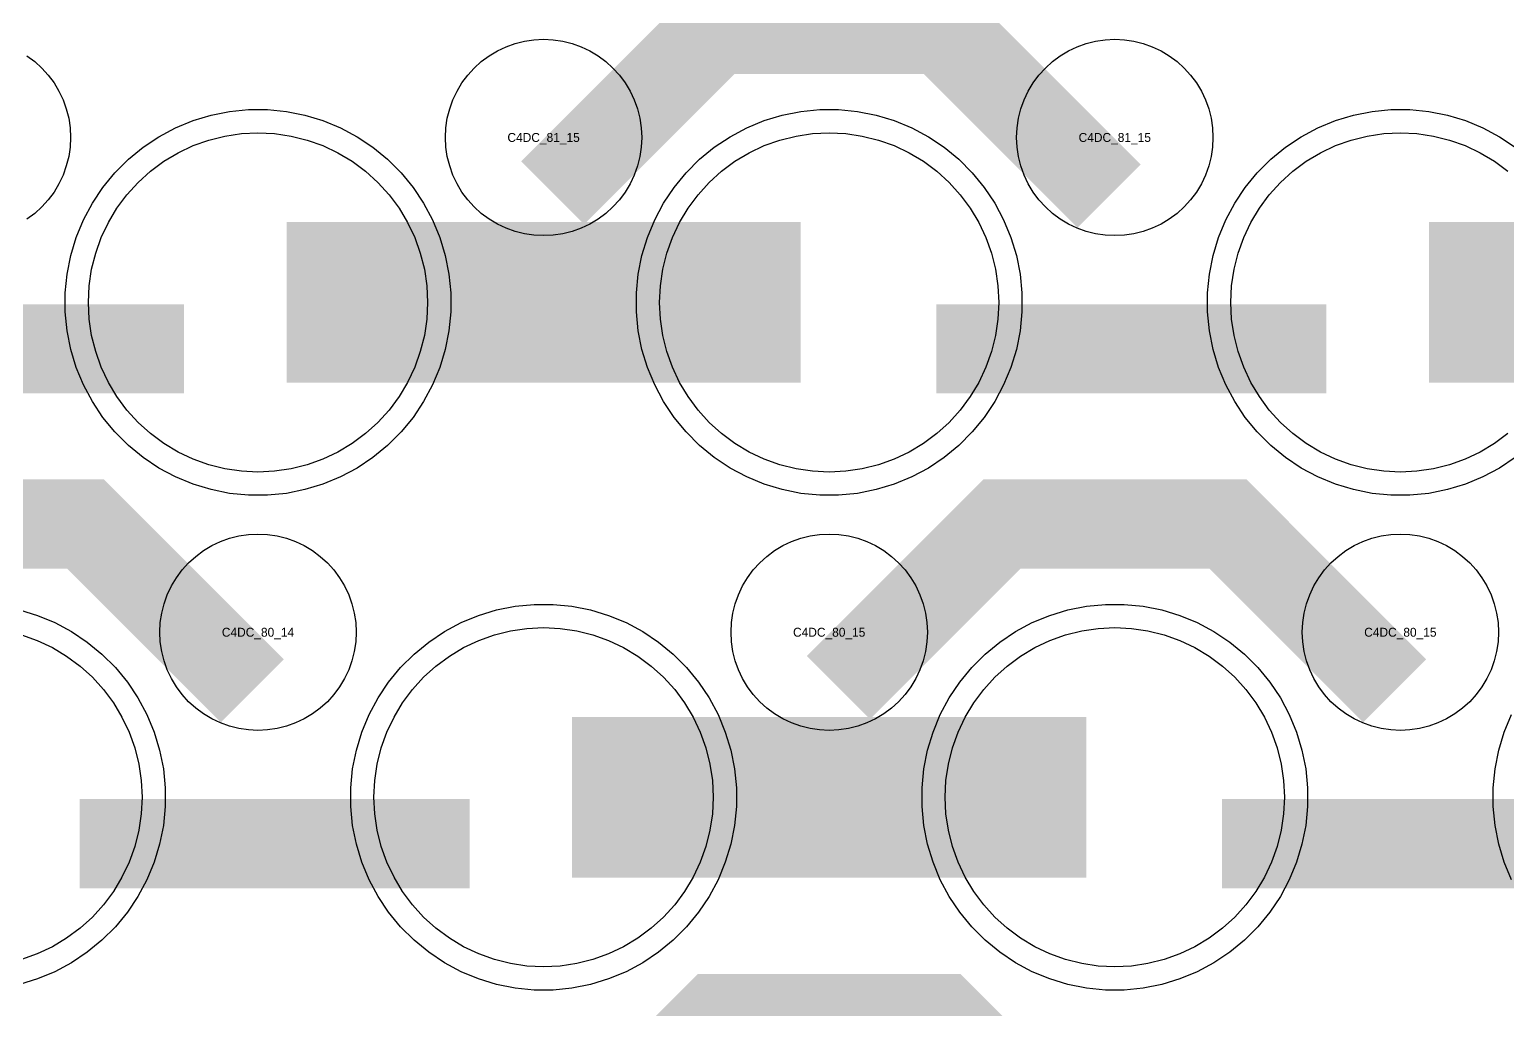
# Model space of a CAD drawing. Extents: x -11880 to 11880, y -14992 to 14992.
# Drawn here: x -7344 to -6930, y -3813.9 to -3539.5 of the extents above; entities that cross this region are included whole.
import ezdxf
from ezdxf.enums import TextEntityAlignment as Align

# ---------------------------------------------------------------- set-up
doc = ezdxf.new("R2010")
doc.units = 0
doc.header["$MEASUREMENT"] = 0
for name, color, linetype in [('GDS_775_DT_237', 138, 'CONTINUOUS'), ('RDL1_FS', 34, 'CONTINUOUS'), ('RDL_BS', 160, 'CONTINUOUS')]:
    doc.layers.add(name, color=color, linetype=linetype)

msp = doc.modelspace()

# ---------------------------------------------------------------- linework, layer by layer
at = {"layer": 'RDL1_FS'}
for points in [[(-7280, -3663.384), (-7284.657, -3663.155), (-7289.268, -3662.471), (-7293.791, -3661.339), (-7298.181, -3659.767), (-7302.395, -3657.775), (-7306.395, -3655.377), (-7310.14, -3652.599), (-7313.594, -3649.469), (-7316.724, -3646.015), (-7319.502, -3642.27), (-7321.9, -3638.27), (-7323.892, -3634.056), (-7325.464, -3629.666), (-7326.596, -3625.143), (-7327.28, -3620.532), (-7327.509, -3615.875), (-7327.28, -3611.218), (-7326.596, -3606.607), (-7325.464, -3602.084), (-7323.892, -3597.694), (-7321.9, -3593.48), (-7319.502, -3589.48), (-7316.724, -3585.735), (-7313.594, -3582.281), (-7310.14, -3579.151), (-7306.395, -3576.373), (-7302.395, -3573.975), (-7298.181, -3571.983), (-7293.791, -3570.411), (-7289.268, -3569.279), (-7284.657, -3568.595), (-7280, -3568.366), (-7275.343, -3568.595), (-7270.732, -3569.279), (-7266.209, -3570.411), (-7261.819, -3571.983), (-7257.605, -3573.975), (-7253.605, -3576.373), (-7249.86, -3579.151), (-7246.406, -3582.281), (-7243.276, -3585.735), (-7240.498, -3589.48), (-7238.1, -3593.48), (-7236.108, -3597.694), (-7234.536, -3602.084), (-7233.404, -3606.607), (-7232.72, -3611.218), (-7232.491, -3615.875), (-7232.72, -3620.532), (-7233.404, -3625.143), (-7234.536, -3629.666), (-7236.108, -3634.056), (-7238.1, -3638.27), (-7240.498, -3642.27), (-7243.276, -3646.015), (-7246.406, -3649.469), (-7249.86, -3652.599), (-7253.605, -3655.377), (-7257.605, -3657.775), (-7261.819, -3659.767), (-7266.209, -3661.339), (-7270.732, -3662.471), (-7275.343, -3663.155)], [(-7120, -3663.384), (-7124.657, -3663.155), (-7129.268, -3662.471), (-7133.791, -3661.339), (-7138.181, -3659.767), (-7142.395, -3657.775), (-7146.395, -3655.377), (-7150.14, -3652.599), (-7153.594, -3649.469), (-7156.724, -3646.015), (-7159.502, -3642.27), (-7161.9, -3638.27), (-7163.892, -3634.056), (-7165.464, -3629.666), (-7166.596, -3625.143), (-7167.28, -3620.532), (-7167.509, -3615.875), (-7167.28, -3611.218), (-7166.596, -3606.607), (-7165.464, -3602.084), (-7163.892, -3597.694), (-7161.9, -3593.48), (-7159.502, -3589.48), (-7156.724, -3585.735), (-7153.594, -3582.281), (-7150.14, -3579.151), (-7146.395, -3576.373), (-7142.395, -3573.975), (-7138.181, -3571.983), (-7133.791, -3570.411), (-7129.268, -3569.279), (-7124.657, -3568.595), (-7120, -3568.366), (-7115.343, -3568.595), (-7110.732, -3569.279), (-7106.209, -3570.411), (-7101.819, -3571.983), (-7097.605, -3573.975), (-7093.605, -3576.373), (-7089.86, -3579.151), (-7086.406, -3582.281), (-7083.276, -3585.735), (-7080.498, -3589.48), (-7078.1, -3593.48), (-7076.108, -3597.694), (-7074.536, -3602.084), (-7073.404, -3606.607), (-7072.72, -3611.218), (-7072.491, -3615.875), (-7072.72, -3620.532), (-7073.404, -3625.143), (-7074.536, -3629.666), (-7076.108, -3634.056), (-7078.1, -3638.27), (-7080.498, -3642.27), (-7083.276, -3646.015), (-7086.406, -3649.469), (-7089.86, -3652.599), (-7093.605, -3655.377), (-7097.605, -3657.775), (-7101.819, -3659.767), (-7106.209, -3661.339), (-7110.732, -3662.471), (-7115.343, -3663.155)]]:
    msp.add_lwpolyline(points, close=True, dxfattribs=at)
msp.add_lwpolyline([(-6929.86, -3652.599), (-6933.605, -3655.377), (-6937.605, -3657.775), (-6941.819, -3659.767), (-6946.209, -3661.339), (-6950.732, -3662.471), (-6955.343, -3663.155), (-6960, -3663.384), (-6964.657, -3663.155), (-6969.268, -3662.471), (-6973.791, -3661.339), (-6978.181, -3659.767), (-6982.395, -3657.775), (-6986.395, -3655.377), (-6990.14, -3652.599), (-6993.594, -3649.469), (-6996.724, -3646.015), (-6999.502, -3642.27), (-7001.9, -3638.27), (-7003.892, -3634.056), (-7005.464, -3629.666), (-7006.596, -3625.143), (-7007.28, -3620.532), (-7007.509, -3615.875), (-7007.28, -3611.218), (-7006.596, -3606.607), (-7005.464, -3602.084), (-7003.892, -3597.694), (-7001.9, -3593.48), (-6999.502, -3589.48), (-6996.724, -3585.735), (-6993.594, -3582.281), (-6990.14, -3579.151), (-6986.395, -3576.373), (-6982.395, -3573.975), (-6978.181, -3571.983), (-6973.791, -3570.411), (-6969.268, -3569.279), (-6964.657, -3568.595), (-6960, -3568.366), (-6955.343, -3568.595), (-6950.732, -3569.279), (-6946.209, -3570.411), (-6941.819, -3571.983), (-6937.605, -3573.975), (-6933.605, -3576.373), (-6929.86, -3579.151)], dxfattribs=at)
for points in [[(-7271.998, -3615.875, 45, 45, 0), (-7199.998, -3615.875, 45, 45, 0)], [(-7199.998, -3615.875, 45, 45, 0), (-7127.998, -3615.875, 45, 45, 0)], [(-6951.998, -3615.875, 45, 45, 0), (-6879.998, -3615.875, 45, 45, 0)]]:
    msp.add_lwpolyline(points, format="xyseb", dxfattribs=at)
at = {"layer": 'RDL1_FS', "color": 240, "true_color": 0xed1f24}
msp.add_lwpolyline([(-7346.209, -3708.976), (-7341.819, -3710.548), (-7337.605, -3712.54), (-7333.605, -3714.938), (-7329.86, -3717.716), (-7326.406, -3720.846), (-7323.276, -3724.3), (-7320.498, -3728.045), (-7318.1, -3732.045), (-7316.108, -3736.259), (-7314.536, -3740.649), (-7313.404, -3745.172), (-7312.72, -3749.783), (-7312.491, -3754.44), (-7312.72, -3759.097), (-7313.404, -3763.708), (-7314.536, -3768.231), (-7316.108, -3772.621), (-7318.1, -3776.835), (-7320.498, -3780.835), (-7323.276, -3784.58), (-7326.406, -3788.034), (-7329.86, -3791.164), (-7333.605, -3793.942), (-7337.605, -3796.34), (-7341.819, -3798.332), (-7346.209, -3799.904)], dxfattribs=at)
for points in [[(-7200, -3801.949), (-7204.657, -3801.72), (-7209.268, -3801.036), (-7213.791, -3799.904), (-7218.181, -3798.332), (-7222.395, -3796.34), (-7226.395, -3793.942), (-7230.14, -3791.164), (-7233.594, -3788.034), (-7236.724, -3784.58), (-7239.502, -3780.835), (-7241.9, -3776.835), (-7243.892, -3772.621), (-7245.464, -3768.231), (-7246.596, -3763.708), (-7247.28, -3759.097), (-7247.509, -3754.44), (-7247.28, -3749.783), (-7246.596, -3745.172), (-7245.464, -3740.649), (-7243.892, -3736.259), (-7241.9, -3732.045), (-7239.502, -3728.045), (-7236.724, -3724.3), (-7233.594, -3720.846), (-7230.14, -3717.716), (-7226.395, -3714.938), (-7222.395, -3712.54), (-7218.181, -3710.548), (-7213.791, -3708.976), (-7209.268, -3707.844), (-7204.657, -3707.16), (-7200, -3706.931), (-7195.343, -3707.16), (-7190.732, -3707.844), (-7186.209, -3708.976), (-7181.819, -3710.548), (-7177.605, -3712.54), (-7173.605, -3714.938), (-7169.86, -3717.716), (-7166.406, -3720.846), (-7163.276, -3724.3), (-7160.498, -3728.045), (-7158.1, -3732.045), (-7156.108, -3736.259), (-7154.536, -3740.649), (-7153.404, -3745.172), (-7152.72, -3749.783), (-7152.491, -3754.44), (-7152.72, -3759.097), (-7153.404, -3763.708), (-7154.536, -3768.231), (-7156.108, -3772.621), (-7158.1, -3776.835), (-7160.498, -3780.835), (-7163.276, -3784.58), (-7166.406, -3788.034), (-7169.86, -3791.164), (-7173.605, -3793.942), (-7177.605, -3796.34), (-7181.819, -3798.332), (-7186.209, -3799.904), (-7190.732, -3801.036), (-7195.343, -3801.72)], [(-7040, -3801.949), (-7044.657, -3801.72), (-7049.268, -3801.036), (-7053.791, -3799.904), (-7058.181, -3798.332), (-7062.395, -3796.34), (-7066.395, -3793.942), (-7070.14, -3791.164), (-7073.594, -3788.034), (-7076.724, -3784.58), (-7079.502, -3780.835), (-7081.9, -3776.835), (-7083.892, -3772.621), (-7085.464, -3768.231), (-7086.596, -3763.708), (-7087.28, -3759.097), (-7087.509, -3754.44), (-7087.28, -3749.783), (-7086.596, -3745.172), (-7085.464, -3740.649), (-7083.892, -3736.259), (-7081.9, -3732.045), (-7079.502, -3728.045), (-7076.724, -3724.3), (-7073.594, -3720.846), (-7070.14, -3717.716), (-7066.395, -3714.938), (-7062.395, -3712.54), (-7058.181, -3710.548), (-7053.791, -3708.976), (-7049.268, -3707.844), (-7044.657, -3707.16), (-7040, -3706.931), (-7035.343, -3707.16), (-7030.732, -3707.844), (-7026.209, -3708.976), (-7021.819, -3710.548), (-7017.605, -3712.54), (-7013.605, -3714.938), (-7009.86, -3717.716), (-7006.406, -3720.846), (-7003.276, -3724.3), (-7000.498, -3728.045), (-6998.1, -3732.045), (-6996.108, -3736.259), (-6994.536, -3740.649), (-6993.404, -3745.172), (-6992.72, -3749.783), (-6992.491, -3754.44), (-6992.72, -3759.097), (-6993.404, -3763.708), (-6994.536, -3768.231), (-6996.108, -3772.621), (-6998.1, -3776.835), (-7000.498, -3780.835), (-7003.276, -3784.58), (-7006.406, -3788.034), (-7009.86, -3791.164), (-7013.605, -3793.942), (-7017.605, -3796.34), (-7021.819, -3798.332), (-7026.209, -3799.904), (-7030.732, -3801.036), (-7035.343, -3801.72)]]:
    msp.add_lwpolyline(points, close=True, dxfattribs=at)
for points in [[(-7191.998, -3754.44, 45, 45, 0), (-7119.998, -3754.44, 45, 45, 0)], [(-7119.998, -3754.44, 45, 45, 0), (-7047.998, -3754.44, 45, 45, 0)]]:
    msp.add_lwpolyline(points, format="xyseb", dxfattribs=at)
at = {"layer": 'RDL_BS'}
for points in [[(-7197.438, -3585.189, 25, 25, 0), (-7151.623, -3539.374, 25, 25, 0), (-7118.07, -3539.374, 25, 25, 0)], [(-7041.599, -3586.088, 25, 25, 0), (-7088.313, -3539.374, 25, 25, 0), (-7118.071, -3539.374, 25, 25, 0)], [(-7409.984, -3628.888, 25, 25, 0), (-7300.719, -3628.888, 25, 25, 0)], [(-7089.984, -3628.888, 25, 25, 0), (-6980.719, -3628.888, 25, 25, 0)], [(-7281.599, -3724.653, 25, 25, 0), (-7328.313, -3677.939, 25, 25, 0), (-7358.071, -3677.939, 25, 25, 0)], [(-7117.438, -3723.754, 25, 25, 0), (-7071.623, -3677.939, 25, 25, 0), (-7038.07, -3677.939, 25, 25, 0)], [(-6961.599, -3724.653, 25, 25, 0), (-7008.313, -3677.939, 25, 25, 0), (-7038.071, -3677.939, 25, 25, 0)], [(-7197.438, -3862.319, 25, 25, 0), (-7151.623, -3816.504, 25, 25, 0), (-7118.07, -3816.504, 25, 25, 0)], [(-7041.599, -3863.218, 25, 25, 0), (-7088.313, -3816.504, 25, 25, 0), (-7118.071, -3816.504, 25, 25, 0)]]:
    msp.add_lwpolyline(points, format="xyseb", dxfattribs=at)
for points in [[(-7200, -3597.181), (-7202.693, -3597.049), (-7205.365, -3596.653), (-7207.984, -3595.996), (-7210.519, -3595.089), (-7212.956, -3593.937), (-7215.28, -3592.544), (-7217.443, -3590.941), (-7219.442, -3589.129), (-7221.254, -3587.13), (-7222.857, -3584.967), (-7224.25, -3582.643), (-7225.402, -3580.206), (-7226.309, -3577.671), (-7226.966, -3575.052), (-7227.362, -3572.38), (-7227.494, -3569.687), (-7227.362, -3566.994), (-7226.966, -3564.322), (-7226.309, -3561.703), (-7225.402, -3559.168), (-7224.25, -3556.731), (-7222.857, -3554.407), (-7221.254, -3552.244), (-7219.442, -3550.245), (-7217.443, -3548.433), (-7215.28, -3546.83), (-7212.956, -3545.437), (-7210.519, -3544.285), (-7207.984, -3543.378), (-7205.365, -3542.721), (-7202.693, -3542.325), (-7200, -3542.193), (-7197.307, -3542.325), (-7194.635, -3542.721), (-7192.016, -3543.378), (-7189.481, -3544.285), (-7187.044, -3545.437), (-7184.72, -3546.83), (-7182.557, -3548.433), (-7180.558, -3550.245), (-7178.746, -3552.244), (-7177.143, -3554.407), (-7175.75, -3556.731), (-7174.598, -3559.168), (-7173.691, -3561.703), (-7173.034, -3564.322), (-7172.638, -3566.994), (-7172.506, -3569.687), (-7172.638, -3572.38), (-7173.034, -3575.052), (-7173.691, -3577.671), (-7174.598, -3580.206), (-7175.75, -3582.643), (-7177.143, -3584.967), (-7178.746, -3587.13), (-7180.558, -3589.129), (-7182.557, -3590.941), (-7184.72, -3592.544), (-7187.044, -3593.937), (-7189.481, -3595.089), (-7192.016, -3595.996), (-7194.635, -3596.653), (-7197.307, -3597.049)], [(-7040, -3597.181), (-7042.693, -3597.049), (-7045.365, -3596.653), (-7047.984, -3595.996), (-7050.519, -3595.089), (-7052.956, -3593.937), (-7055.28, -3592.544), (-7057.443, -3590.941), (-7059.442, -3589.129), (-7061.254, -3587.13), (-7062.857, -3584.967), (-7064.25, -3582.643), (-7065.402, -3580.206), (-7066.309, -3577.671), (-7066.966, -3575.052), (-7067.362, -3572.38), (-7067.494, -3569.687), (-7067.362, -3566.994), (-7066.966, -3564.322), (-7066.309, -3561.703), (-7065.402, -3559.168), (-7064.25, -3556.731), (-7062.857, -3554.407), (-7061.254, -3552.244), (-7059.442, -3550.245), (-7057.443, -3548.433), (-7055.28, -3546.83), (-7052.956, -3545.437), (-7050.519, -3544.285), (-7047.984, -3543.378), (-7045.365, -3542.721), (-7042.693, -3542.325), (-7040, -3542.193), (-7037.307, -3542.325), (-7034.635, -3542.721), (-7032.016, -3543.378), (-7029.481, -3544.285), (-7027.044, -3545.437), (-7024.72, -3546.83), (-7022.557, -3548.433), (-7020.558, -3550.245), (-7018.746, -3552.244), (-7017.143, -3554.407), (-7015.75, -3556.731), (-7014.598, -3559.168), (-7013.691, -3561.703), (-7013.034, -3564.322), (-7012.638, -3566.994), (-7012.506, -3569.687), (-7012.638, -3572.38), (-7013.034, -3575.052), (-7013.691, -3577.671), (-7014.598, -3580.206), (-7015.75, -3582.643), (-7017.143, -3584.967), (-7018.746, -3587.13), (-7020.558, -3589.129), (-7022.557, -3590.941), (-7024.72, -3592.544), (-7027.044, -3593.937), (-7029.481, -3595.089), (-7032.016, -3595.996), (-7034.635, -3596.653), (-7037.307, -3597.049)], [(-7282.644, -3669.875), (-7287.938, -3669.358), (-7293.165, -3668.312), (-7298.205, -3666.781), (-7303.115, -3664.75), (-7307.777, -3662.258), (-7312.191, -3659.311), (-7316.292, -3655.949), (-7320.074, -3652.167), (-7323.436, -3648.066), (-7326.383, -3643.652), (-7328.875, -3638.99), (-7330.906, -3634.08), (-7332.437, -3629.04), (-7333.483, -3623.813), (-7334, -3618.519), (-7334, -3613.231), (-7333.483, -3607.937), (-7332.437, -3602.71), (-7330.906, -3597.67), (-7328.875, -3592.76), (-7326.383, -3588.098), (-7323.436, -3583.684), (-7320.074, -3579.583), (-7316.292, -3575.801), (-7312.191, -3572.439), (-7307.777, -3569.492), (-7303.115, -3567), (-7298.205, -3564.969), (-7293.165, -3563.438), (-7287.938, -3562.392), (-7282.644, -3561.875), (-7277.356, -3561.875), (-7272.062, -3562.392), (-7266.835, -3563.438), (-7261.795, -3564.969), (-7256.885, -3567), (-7252.223, -3569.492), (-7247.809, -3572.439), (-7243.708, -3575.801), (-7239.926, -3579.583), (-7236.564, -3583.684), (-7233.617, -3588.098), (-7231.125, -3592.76), (-7229.094, -3597.67), (-7227.563, -3602.71), (-7226.517, -3607.937), (-7226, -3613.231), (-7226, -3618.519), (-7226.517, -3623.813), (-7227.563, -3629.04), (-7229.094, -3634.08), (-7231.125, -3638.99), (-7233.617, -3643.652), (-7236.564, -3648.066), (-7239.926, -3652.167), (-7243.708, -3655.949), (-7247.809, -3659.311), (-7252.223, -3662.258), (-7256.885, -3664.75), (-7261.795, -3666.781), (-7266.835, -3668.312), (-7272.062, -3669.358), (-7277.356, -3669.875)], [(-7122.644, -3669.875), (-7127.938, -3669.358), (-7133.165, -3668.312), (-7138.205, -3666.781), (-7143.115, -3664.75), (-7147.777, -3662.258), (-7152.191, -3659.311), (-7156.292, -3655.949), (-7160.074, -3652.167), (-7163.436, -3648.066), (-7166.383, -3643.652), (-7168.875, -3638.99), (-7170.906, -3634.08), (-7172.437, -3629.04), (-7173.483, -3623.813), (-7174, -3618.519), (-7174, -3613.231), (-7173.483, -3607.937), (-7172.437, -3602.71), (-7170.906, -3597.67), (-7168.875, -3592.76), (-7166.383, -3588.098), (-7163.436, -3583.684), (-7160.074, -3579.583), (-7156.292, -3575.801), (-7152.191, -3572.439), (-7147.777, -3569.492), (-7143.115, -3567), (-7138.205, -3564.969), (-7133.165, -3563.438), (-7127.938, -3562.392), (-7122.644, -3561.875), (-7117.356, -3561.875), (-7112.062, -3562.392), (-7106.835, -3563.438), (-7101.795, -3564.969), (-7096.885, -3567), (-7092.223, -3569.492), (-7087.809, -3572.439), (-7083.708, -3575.801), (-7079.926, -3579.583), (-7076.564, -3583.684), (-7073.617, -3588.098), (-7071.125, -3592.76), (-7069.094, -3597.67), (-7067.563, -3602.71), (-7066.517, -3607.937), (-7066, -3613.231), (-7066, -3618.519), (-7066.517, -3623.813), (-7067.563, -3629.04), (-7069.094, -3634.08), (-7071.125, -3638.99), (-7073.617, -3643.652), (-7076.564, -3648.066), (-7079.926, -3652.167), (-7083.708, -3655.949), (-7087.809, -3659.311), (-7092.223, -3662.258), (-7096.885, -3664.75), (-7101.795, -3666.781), (-7106.835, -3668.312), (-7112.062, -3669.358), (-7117.356, -3669.875)], [(-7280, -3735.746), (-7282.693, -3735.614), (-7285.365, -3735.218), (-7287.984, -3734.561), (-7290.519, -3733.654), (-7292.956, -3732.502), (-7295.28, -3731.109), (-7297.443, -3729.506), (-7299.442, -3727.694), (-7301.254, -3725.695), (-7302.857, -3723.532), (-7304.25, -3721.208), (-7305.402, -3718.771), (-7306.309, -3716.236), (-7306.966, -3713.617), (-7307.362, -3710.945), (-7307.494, -3708.252), (-7307.362, -3705.559), (-7306.966, -3702.887), (-7306.309, -3700.268), (-7305.402, -3697.733), (-7304.25, -3695.296), (-7302.857, -3692.972), (-7301.254, -3690.809), (-7299.442, -3688.81), (-7297.443, -3686.998), (-7295.28, -3685.395), (-7292.956, -3684.002), (-7290.519, -3682.85), (-7287.984, -3681.943), (-7285.365, -3681.286), (-7282.693, -3680.89), (-7280, -3680.758), (-7277.307, -3680.89), (-7274.635, -3681.286), (-7272.016, -3681.943), (-7269.481, -3682.85), (-7267.044, -3684.002), (-7264.72, -3685.395), (-7262.557, -3686.998), (-7260.558, -3688.81), (-7258.746, -3690.809), (-7257.143, -3692.972), (-7255.75, -3695.296), (-7254.598, -3697.733), (-7253.691, -3700.268), (-7253.034, -3702.887), (-7252.638, -3705.559), (-7252.506, -3708.252), (-7252.638, -3710.945), (-7253.034, -3713.617), (-7253.691, -3716.236), (-7254.598, -3718.771), (-7255.75, -3721.208), (-7257.143, -3723.532), (-7258.746, -3725.695), (-7260.558, -3727.694), (-7262.557, -3729.506), (-7264.72, -3731.109), (-7267.044, -3732.502), (-7269.481, -3733.654), (-7272.016, -3734.561), (-7274.635, -3735.218), (-7277.307, -3735.614)], [(-7120, -3735.746), (-7122.693, -3735.614), (-7125.365, -3735.218), (-7127.984, -3734.561), (-7130.519, -3733.654), (-7132.956, -3732.502), (-7135.28, -3731.109), (-7137.443, -3729.506), (-7139.442, -3727.694), (-7141.254, -3725.695), (-7142.857, -3723.532), (-7144.25, -3721.208), (-7145.402, -3718.771), (-7146.309, -3716.236), (-7146.966, -3713.617), (-7147.362, -3710.945), (-7147.494, -3708.252), (-7147.362, -3705.559), (-7146.966, -3702.887), (-7146.309, -3700.268), (-7145.402, -3697.733), (-7144.25, -3695.296), (-7142.857, -3692.972), (-7141.254, -3690.809), (-7139.442, -3688.81), (-7137.443, -3686.998), (-7135.28, -3685.395), (-7132.956, -3684.002), (-7130.519, -3682.85), (-7127.984, -3681.943), (-7125.365, -3681.286), (-7122.693, -3680.89), (-7120, -3680.758), (-7117.307, -3680.89), (-7114.635, -3681.286), (-7112.016, -3681.943), (-7109.481, -3682.85), (-7107.044, -3684.002), (-7104.72, -3685.395), (-7102.557, -3686.998), (-7100.558, -3688.81), (-7098.746, -3690.809), (-7097.143, -3692.972), (-7095.75, -3695.296), (-7094.598, -3697.733), (-7093.691, -3700.268), (-7093.034, -3702.887), (-7092.638, -3705.559), (-7092.506, -3708.252), (-7092.638, -3710.945), (-7093.034, -3713.617), (-7093.691, -3716.236), (-7094.598, -3718.771), (-7095.75, -3721.208), (-7097.143, -3723.532), (-7098.746, -3725.695), (-7100.558, -3727.694), (-7102.557, -3729.506), (-7104.72, -3731.109), (-7107.044, -3732.502), (-7109.481, -3733.654), (-7112.016, -3734.561), (-7114.635, -3735.218), (-7117.307, -3735.614)], [(-6960, -3735.746), (-6962.693, -3735.614), (-6965.365, -3735.218), (-6967.984, -3734.561), (-6970.519, -3733.654), (-6972.956, -3732.502), (-6975.28, -3731.109), (-6977.443, -3729.506), (-6979.442, -3727.694), (-6981.254, -3725.695), (-6982.857, -3723.532), (-6984.25, -3721.208), (-6985.402, -3718.771), (-6986.309, -3716.236), (-6986.966, -3713.617), (-6987.362, -3710.945), (-6987.494, -3708.252), (-6987.362, -3705.559), (-6986.966, -3702.887), (-6986.309, -3700.268), (-6985.402, -3697.733), (-6984.25, -3695.296), (-6982.857, -3692.972), (-6981.254, -3690.809), (-6979.442, -3688.81), (-6977.443, -3686.998), (-6975.28, -3685.395), (-6972.956, -3684.002), (-6970.519, -3682.85), (-6967.984, -3681.943), (-6965.365, -3681.286), (-6962.693, -3680.89), (-6960, -3680.758), (-6957.307, -3680.89), (-6954.635, -3681.286), (-6952.016, -3681.943), (-6949.481, -3682.85), (-6947.044, -3684.002), (-6944.72, -3685.395), (-6942.557, -3686.998), (-6940.558, -3688.81), (-6938.746, -3690.809), (-6937.143, -3692.972), (-6935.75, -3695.296), (-6934.598, -3697.733), (-6933.691, -3700.268), (-6933.034, -3702.887), (-6932.638, -3705.559), (-6932.506, -3708.252), (-6932.638, -3710.945), (-6933.034, -3713.617), (-6933.691, -3716.236), (-6934.598, -3718.771), (-6935.75, -3721.208), (-6937.143, -3723.532), (-6938.746, -3725.695), (-6940.558, -3727.694), (-6942.557, -3729.506), (-6944.72, -3731.109), (-6947.044, -3732.502), (-6949.481, -3733.654), (-6952.016, -3734.561), (-6954.635, -3735.218), (-6957.307, -3735.614)]]:
    msp.add_lwpolyline(points, close=True, dxfattribs=at)
for points in [[(-7344.72, -3546.83), (-7342.557, -3548.433), (-7340.558, -3550.245), (-7338.746, -3552.244), (-7337.143, -3554.407), (-7335.75, -3556.731), (-7334.598, -3559.168), (-7333.691, -3561.703), (-7333.034, -3564.322), (-7332.638, -3566.994), (-7332.506, -3569.687), (-7332.638, -3572.38), (-7333.034, -3575.052), (-7333.691, -3577.671), (-7334.598, -3580.206), (-7335.75, -3582.643), (-7337.143, -3584.967), (-7338.746, -3587.13), (-7340.558, -3589.129), (-7342.557, -3590.941), (-7344.72, -3592.544)], [(-6927.809, -3659.311), (-6932.223, -3662.258), (-6936.885, -3664.75), (-6941.795, -3666.781), (-6946.835, -3668.312), (-6952.062, -3669.358), (-6957.356, -3669.875), (-6962.644, -3669.875), (-6967.938, -3669.358), (-6973.165, -3668.312), (-6978.205, -3666.781), (-6983.115, -3664.75), (-6987.777, -3662.258), (-6992.191, -3659.311), (-6996.292, -3655.949), (-7000.074, -3652.167), (-7003.436, -3648.066), (-7006.383, -3643.652), (-7008.875, -3638.99), (-7010.906, -3634.08), (-7012.437, -3629.04), (-7013.483, -3623.813), (-7014, -3618.519), (-7014, -3613.231), (-7013.483, -3607.937), (-7012.437, -3602.71), (-7010.906, -3597.67), (-7008.875, -3592.76), (-7006.383, -3588.098), (-7003.436, -3583.684), (-7000.074, -3579.583), (-6996.292, -3575.801), (-6992.191, -3572.439), (-6987.777, -3569.492), (-6983.115, -3567), (-6978.205, -3564.969), (-6973.165, -3563.438), (-6967.938, -3562.392), (-6962.644, -3561.875), (-6957.356, -3561.875), (-6952.062, -3562.392), (-6946.835, -3563.438), (-6941.795, -3564.969), (-6936.885, -3567), (-6932.223, -3569.492), (-6927.809, -3572.439)]]:
    msp.add_lwpolyline(points, dxfattribs=at)
at = {"layer": 'RDL_BS', "color": 240, "true_color": 0xed1f24}
for points in [[(-7202.644, -3808.44), (-7207.938, -3807.923), (-7213.165, -3806.877), (-7218.205, -3805.346), (-7223.115, -3803.315), (-7227.777, -3800.823), (-7232.191, -3797.876), (-7236.292, -3794.514), (-7240.074, -3790.732), (-7243.436, -3786.631), (-7246.383, -3782.217), (-7248.875, -3777.555), (-7250.906, -3772.645), (-7252.437, -3767.605), (-7253.483, -3762.378), (-7254, -3757.084), (-7254, -3751.796), (-7253.483, -3746.502), (-7252.437, -3741.275), (-7250.906, -3736.235), (-7248.875, -3731.325), (-7246.383, -3726.663), (-7243.436, -3722.249), (-7240.074, -3718.148), (-7236.292, -3714.366), (-7232.191, -3711.004), (-7227.777, -3708.057), (-7223.115, -3705.565), (-7218.205, -3703.534), (-7213.165, -3702.003), (-7207.938, -3700.957), (-7202.644, -3700.44), (-7197.356, -3700.44), (-7192.062, -3700.957), (-7186.835, -3702.003), (-7181.795, -3703.534), (-7176.885, -3705.565), (-7172.223, -3708.057), (-7167.809, -3711.004), (-7163.708, -3714.366), (-7159.926, -3718.148), (-7156.564, -3722.249), (-7153.617, -3726.663), (-7151.125, -3731.325), (-7149.094, -3736.235), (-7147.563, -3741.275), (-7146.517, -3746.502), (-7146, -3751.796), (-7146, -3757.084), (-7146.517, -3762.378), (-7147.563, -3767.605), (-7149.094, -3772.645), (-7151.125, -3777.555), (-7153.617, -3782.217), (-7156.564, -3786.631), (-7159.926, -3790.732), (-7163.708, -3794.514), (-7167.809, -3797.876), (-7172.223, -3800.823), (-7176.885, -3803.315), (-7181.795, -3805.346), (-7186.835, -3806.877), (-7192.062, -3807.923), (-7197.356, -3808.44)], [(-7042.644, -3808.44), (-7047.938, -3807.923), (-7053.165, -3806.877), (-7058.205, -3805.346), (-7063.115, -3803.315), (-7067.777, -3800.823), (-7072.191, -3797.876), (-7076.292, -3794.514), (-7080.074, -3790.732), (-7083.436, -3786.631), (-7086.383, -3782.217), (-7088.875, -3777.555), (-7090.906, -3772.645), (-7092.437, -3767.605), (-7093.483, -3762.378), (-7094, -3757.084), (-7094, -3751.796), (-7093.483, -3746.502), (-7092.437, -3741.275), (-7090.906, -3736.235), (-7088.875, -3731.325), (-7086.383, -3726.663), (-7083.436, -3722.249), (-7080.074, -3718.148), (-7076.292, -3714.366), (-7072.191, -3711.004), (-7067.777, -3708.057), (-7063.115, -3705.565), (-7058.205, -3703.534), (-7053.165, -3702.003), (-7047.938, -3700.957), (-7042.644, -3700.44), (-7037.356, -3700.44), (-7032.062, -3700.957), (-7026.835, -3702.003), (-7021.795, -3703.534), (-7016.885, -3705.565), (-7012.223, -3708.057), (-7007.809, -3711.004), (-7003.708, -3714.366), (-6999.926, -3718.148), (-6996.564, -3722.249), (-6993.617, -3726.663), (-6991.125, -3731.325), (-6989.094, -3736.235), (-6987.563, -3741.275), (-6986.517, -3746.502), (-6986, -3751.796), (-6986, -3757.084), (-6986.517, -3762.378), (-6987.563, -3767.605), (-6989.094, -3772.645), (-6991.125, -3777.555), (-6993.617, -3782.217), (-6996.564, -3786.631), (-6999.926, -3790.732), (-7003.708, -3794.514), (-7007.809, -3797.876), (-7012.223, -3800.823), (-7016.885, -3803.315), (-7021.795, -3805.346), (-7026.835, -3806.877), (-7032.062, -3807.923), (-7037.356, -3808.44)]]:
    msp.add_lwpolyline(points, close=True, dxfattribs=at)
for points in [[(-7346.835, -3702.003), (-7341.795, -3703.534), (-7336.885, -3705.565), (-7332.223, -3708.057), (-7327.809, -3711.004), (-7323.708, -3714.366), (-7319.926, -3718.148), (-7316.564, -3722.249), (-7313.617, -3726.663), (-7311.125, -3731.325), (-7309.094, -3736.235), (-7307.563, -3741.275), (-7306.517, -3746.502), (-7306, -3751.796), (-7306, -3757.084), (-7306.517, -3762.378), (-7307.563, -3767.605), (-7309.094, -3772.645), (-7311.125, -3777.555), (-7313.617, -3782.217), (-7316.564, -3786.631), (-7319.926, -3790.732), (-7323.708, -3794.514), (-7327.809, -3797.876), (-7332.223, -3800.823), (-7336.885, -3803.315), (-7341.795, -3805.346), (-7346.835, -3806.877)], [(-6928.875, -3777.555), (-6930.906, -3772.645), (-6932.437, -3767.605), (-6933.483, -3762.378), (-6934, -3757.084), (-6934, -3751.796), (-6933.483, -3746.502), (-6932.437, -3741.275), (-6930.906, -3736.235), (-6928.875, -3731.325)]]:
    msp.add_lwpolyline(points, dxfattribs=at)
for points in [[(-7329.984, -3767.453, 25, 25, 0), (-7220.719, -3767.453, 25, 25, 0)], [(-7009.984, -3767.453, 25, 25, 0), (-6900.719, -3767.453, 25, 25, 0)]]:
    msp.add_lwpolyline(points, format="xyseb", dxfattribs=at)

# ---------------------------------------------------------------- texts
at = {"layer": 'GDS_775_DT_237'}
for s, p in [('C4DC_81_15', (-7200, -3569.687)), ('C4DC_81_15', (-7200, -3569.687)), ('C4DC_81_15', (-7040, -3569.687)), ('C4DC_81_15', (-7040, -3569.687)), ('C4DC_80_14', (-7280, -3708.252)), ('C4DC_80_14', (-7280, -3708.252)), ('C4DC_80_15', (-7120, -3708.252)), ('C4DC_80_15', (-7120, -3708.252)), ('C4DC_80_15', (-6960, -3708.252)), ('C4DC_80_15', (-6960, -3708.252))]:
    msp.add_text(s, height=2.5, dxfattribs=at).set_placement(p, align=Align.MIDDLE_CENTER)

doc.saveas('drawing.dxf')
